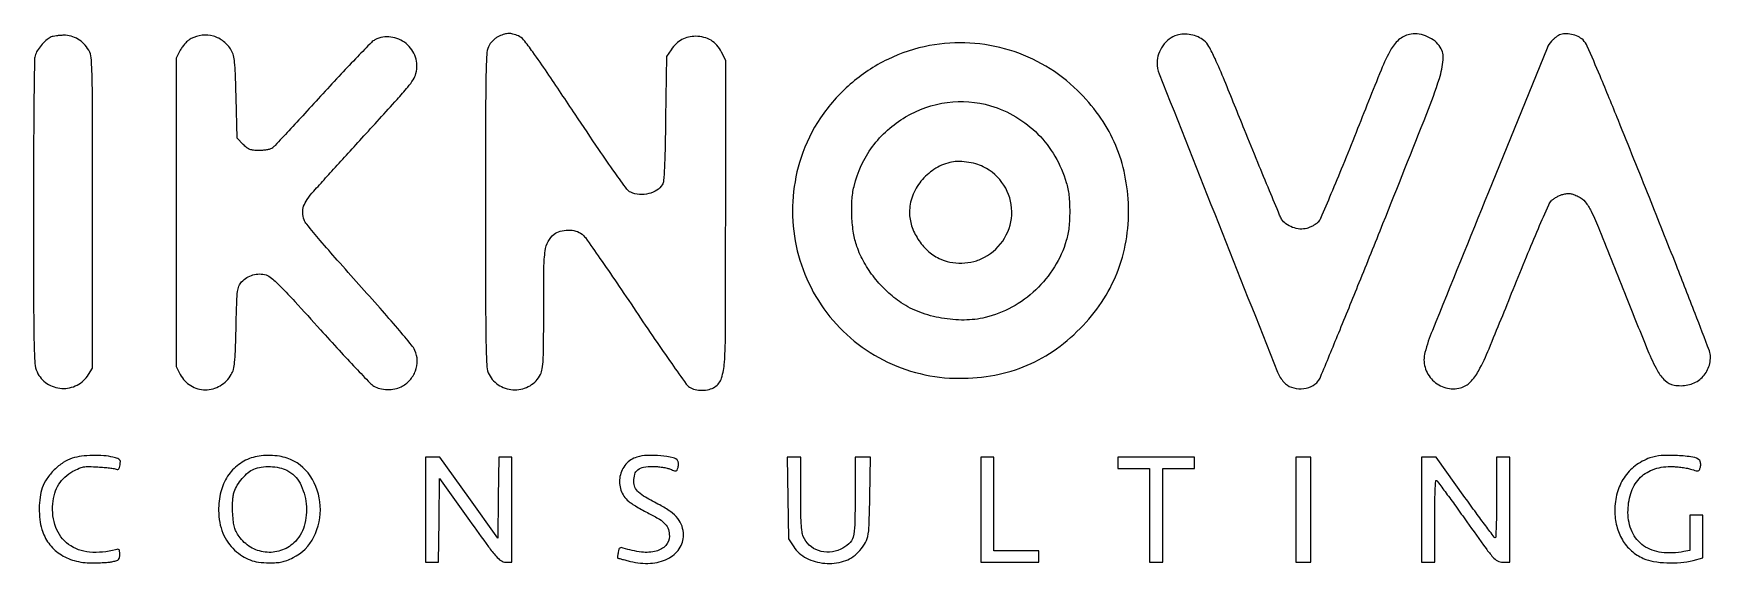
# Model space of a CAD drawing. Extents: x 0 to 894, y 0 to 283.
import ezdxf

# ---------------------------------------------------------------- set-up
doc = ezdxf.new("R2010")
doc.units = 0

msp = doc.modelspace()

# ---------------------------------------------------------------- linework, layer by layer
for points in [[(9.5, 281.040514, 0.078204), (7.256417, 279.663056, 0.032589), (4.703758, 277.178582, 0.032638), (2.437512, 274.309402, 0.060581), (1.063618, 271.6849, 0.086515), (0.542558, 268.955625, 0.000911), (0.267093, 249.587959, 0.00235), (0.071824, 224.228054, 0.000817), (0.021962, 187.6849, 0.00041), (0.077281, 136.986472, 0.005038), (0.309319, 117.63125, 0.010315), (0.76506, 106.963055, 0.090994), (1.903882, 102.404537, 0.140894), (7.184169, 96.21445, 0.13415), (15.048713, 93.626578, 0.132296), (23.221286, 95.384537, 0.135472), (29.319071, 101), (31.5, 104.5), (31.5, 187.5, 0.000343), (31.462647, 241.912851, 0.005593), (31.233281, 260.176547, 0.013412), (30.742892, 269.866341, 0.113926), (29.445934, 273.996602, 0.057741), (26.868888, 277.411346, 0.068154), (23.705661, 279.932163, 0.070324), (20.06934, 281.453918, 0.067526), (16.102117, 281.936614, 0.015488), (14.193486, 281.851152, 0.014797), (12.264372, 281.647238, 0.014914), (10.57332, 281.366123, 0.050034)], [(84.009323, 280.144664, 0.05034), (82.462114, 279.102291, 0.031882), (80.88015, 277.607114, 0.030803), (79.429788, 275.843594, 0.035076), (78.274925, 273.98738), (76, 269.685433), (76, 187.5), (76, 105.314567), (78.274925, 101.01262, 0.135369), (83.845023, 95.099477, 0.137309), (91.627719, 92.918298, 0.134359), (99.541302, 95.081034, 0.127414), (105.44045, 101.003398, 0.069908), (106.586039, 103.787323, 0.037433), (107.238159, 107.455053, 0.01717), (107.639926, 113.461247, 0.002284), (107.994517, 126.172838, -0.001697), (108.367463, 140.131143, -0.022294), (108.753173, 145.285965, -0.064847), (109.488139, 148.179051, -0.09442), (110.89705, 150.393817, -0.065267), (113.730591, 152.711525, -0.069474), (117.00827, 154.161588, -0.070739), (120.504682, 154.642029, -0.071725), (123.979071, 154.124417, -0.108587), (126.900864, 152.499956, -0.016283), (131.813556, 147.865033, -0.010397), (139.347266, 139.956431, -0.001873), (153.004397, 124.896468, 0.002555), (162.924149, 113.987749, 0.003729), (171.784014, 104.487273, 0.001858), (179.388516, 96.513461, 0.064539), (181.403551, 94.89566, 0.079355), (184.592069, 93.587952, 0.050325), (188.582283, 93.065206, 0.050177), (192.614338, 93.350221, 0.076753), (195.930544, 94.464083, 0.088439), (200.597314, 98.038879, 0.094694), (203.608024, 102.928796, 0.097246), (204.554977, 108.472822, 0.098988), (203.323919, 113.925621, 0.06824), (201.593598, 116.712408, 0.002927), (194.157095, 125.581396, 0.004725), (184.832127, 136.363098, 0.002786), (173.5, 149.074471, -0.002656), (161.96426, 162.007471, -0.005036), (152.834026, 172.56619, -0.00289), (145.656926, 181.137115, -0.087446), (144.275308, 183.567651, -0.073796), (143.539599, 187.290258, -0.093116), (144.021375, 190.761632, -0.073064), (145.880335, 194.426045, -0.029521), (149.389384, 198.815728, -0.000944), (152.482058, 202.235047, -0.000126), (159.020632, 209.433189, -0.000146), (166.776447, 217.962038, -0.000123), (175, 226.995499, 0.000552), (193.816389, 247.700749, 0.010295), (199.60723, 254.357481, 0.034436), (202.418331, 258.241358, 0.072192), (203.913169, 261.647693, 0.150567), (203.658806, 270.271035, 0.140227), (198.610686, 277.539892, 0.140733), (190.498288, 281.022604, 0.151937), (182.041366, 279.521391, 0.079547), (180.182053, 278.148548, 0.001926), (172.700211, 270.466153, 0.004154), (164.015239, 261.32867, 0.002807), (154.256895, 250.771391, -0.000836), (144.572842, 240.211292, -0.001271), (136.119006, 231.070346, -0.000454), (128.801402, 223.21253, -0.032673), (127.512174, 222, -0.086701), (126.417511, 221.378377, -0.034164), (124.743742, 220.905787, -0.029988), (122.683271, 220.60085, -0.021746), (120.365536, 220.5, -0.020203), (117.30857, 220.623571, -0.070691), (115.38922, 221.056703, -0.077774), (113.764038, 221.983621, -0.027845), (111.769231, 223.766086), (108.5, 227.032172), (107.994517, 248.766086, 0.002274), (107.639894, 261.518377, 0.017136), (107.238343, 267.537181, 0.037405), (106.586379, 271.210435, 0.069998), (105.44045, 273.996602, 0.093841), (101.374015, 278.660157, 0.097099), (95.930039, 281.445843, 0.097605), (89.861295, 281.961577, 0.095906)], [(248.269695, 281.517413, 0.050804), (246.885951, 280.740492, 0.029648), (245.396104, 279.554323, 0.029392), (244.031069, 278.175437, 0.043546), (243.023433, 276.806555, 0.119564), (241.746596, 272.813817, 0.012131), (241.272758, 262.79377, 0.005395), (241.043842, 244.035913, 0.000342), (241.003738, 188.984398, 0.000385), (241.042143, 136.030531, 0.004875), (241.266287, 116.098731, 0.009217), (241.700436, 105.093402, 0.108065), (242.851611, 100.984398, 0.14009), (248.559959, 95.059915, 0.132493), (256.664844, 92.885131, 0.133792), (264.704011, 95.08669, 0.14396), (270.248446, 101.019933, 0.080936), (271.219103, 104.113256, 0.023065), (271.705325, 109.140334, 0.011106), (271.944761, 117.662636, 0.001457), (271.998446, 135.782119, -0.002854), (272.126838, 158.083032, -0.031356), (272.789471, 167.002268, -0.085305), (274.391627, 172.055205, -0.107166), (277.513679, 175.8321, -0.099654), (280.80384, 177.494556, -0.066972), (284.98982, 178.065112, -0.06704), (289.172738, 177.509068, -0.100456), (292.453596, 175.857842, -0.072435), (294.202582, 174.016434, -0.001316), (301.98375, 162.940304, -0.003236), (310.951521, 149.924768, -0.002152), (321.072447, 134.891383, 0.002493), (331.289496, 119.737562, 0.003925), (340.22917, 106.838677, 0.00157), (347.95101, 95.954411, 0.092929), (349.690462, 94.283542, 0.091018), (352.651564, 93.037093, 0.056428), (356.414666, 92.643726, 0.056181), (360.193982, 93.102599, 0.086961), (363.206335, 94.39954, 0.172237), (366.775053, 99.097573, 0.061357), (368.355867, 107.501078, 0.015207), (368.921949, 124.665098, 0.00064), (369, 185.689239), (369, 268.57622), (366.75, 273.015232, 0.062309), (364.307403, 276.635182, 0.076169), (361.189219, 279.265376, 0.075937), (357.418403, 280.846696, 0.061452), (353.058181, 281.384615, 0.056525), (349.130786, 280.939202, 0.068577), (345.669307, 279.62522, 0.066984), (342.630636, 277.393316, 0.050675), (339.954288, 274.230368), (337.5, 270.650599), (337, 237.5753, -0.001926), (336.697547, 221.631268, -0.006883), (336.324531, 211.439944, -0.006296), (335.882108, 204.420152, -0.111347), (335.220356, 202.26035, -0.124753), (332.38543, 199.321011, -0.080135), (327.990136, 197.486877, -0.075933), (322.989573, 197.066726, -0.090187), (318.402068, 198.226575, -0.12786), (316.370583, 199.875636, -0.003957), (310.010317, 208.660071, -0.005823), (301.415287, 221.033468, -0.001815), (288.79933, 239.800868, 0.001307), (273.853731, 262.082676, 0.008613), (266.153551, 273.084337, 0.013057), (261.224799, 279.514188, 0.12436), (258.476434, 281.574293, 0.030315), (255.607482, 282.573576, 0.070147), (253.351952, 282.878769, 0.070454), (251.106024, 282.547944, 0.030799)], [(477.70306, 276.41127, 0.069162), (455.376593, 269.088821, 0.06551), (435.435473, 255.856577, 0.065412), (419.571218, 237.89499, 0.068574), (409.187534, 216.71919, 0.117596), (405.627669, 174.867012, 0.118707), (421.372761, 136.075194, 0.119177), (452.985422, 108.810638, 0.119171), (493.562849, 99, 0.046144), (512.543409, 100.755432, 0.054972), (529.741912, 105.967943, 0.055106), (545.357739, 114.789362, 0.046727), (559.639923, 127.257782, 0.049796), (570.631085, 141.413828, 0.051891), (578.430519, 157.275298, 0.05172), (582.815773, 174.451754, 0.048858), (583.700492, 192.5, 0.043984), (581.364967, 209.494835, 0.049985), (576.127577, 225.070978, 0.049773), (567.879943, 239.352359, 0.042992), (556.599409, 252.5, 0.060229), (539.731682, 265.468278, 0.060286), (520.26475, 274.038206, 0.059966), (499.21842, 277.748199, 0.058444)], [(609.619302, 282.009332, 0.086847), (605.491907, 279.870748, 0.073764), (602.062828, 276.350076, 0.073234), (599.783636, 271.95879, 0.083329), (599, 267.289361, 0.094467), (600.1343, 261.339287, 0.000239), (631.675642, 181.73067, 0.000252), (663.242315, 102.28614, 0.089449), (666.613719, 96.874342, 0.126233), (670.607471, 94.234322, 0.093244), (675.87001, 93.455071, 0.092943), (681.071138, 94.641639, 0.124291), (684.88933, 97.586435, 0.068884), (686.10662, 99.66895, 0.000312), (695.820547, 123.247515, 0.001481), (706.77168, 150.102066, 0.000934), (719.404967, 181.514601, 0.00084), (742.75765, 240.181107, 0.01575), (749.486009, 258.865195, 0.055441), (751.54141, 268.831254, 0.162969), (749.962291, 275.561014, 0.083719), (747.158882, 278.753347, 0.065807), (743.231783, 281.170273, 0.065038), (738.760914, 282.506304, 0.07749), (734.364116, 282.531894, 0.127168), (728.41292, 280.002927, 0.101907), (723.84412, 274.718281, 0.031028), (718.420524, 263.425167, 0.002072), (705.045102, 230.087474, -0.002259), (697.977733, 212.491369, -0.003457), (691.677123, 197.308538, -0.001281), (686.141891, 184.319196, -0.08742), (684.836759, 182.326238, -0.049405), (683.722544, 181.353171, -0.0264), (682.178192, 180.371201, -0.026016), (680.480359, 179.526724, -0.036641), (678.884807, 178.968982, -0.08648), (675.161697, 178.63111, -0.06782), (671.196144, 179.507324, -0.069452), (667.704937, 181.376569, -0.102096), (665.373113, 183.945516, -0.034532), (664.313338, 186.060409, -0.0005), (658.911599, 199.035533, -0.001374), (652.698667, 214.118297, -0.000906), (645.63307, 231.495666, 0.001103), (634.931542, 257.785744, 0.009399), (629.885134, 269.473892, 0.019066), (626.597544, 276.035037, 0.098904), (624, 279.120227, 0.064357), (620.804582, 281.058734, 0.054679), (617.040954, 282.254005, 0.055375), (613.160114, 282.59494, 0.070564)], [(813.5, 282.097146, 0.043568), (812.573809, 281.590047, 0.018332), (811.421146, 280.758996, 0.017973), (810.246641, 279.775187, 0.02233), (809.231561, 278.77528, 0.090702), (806.862395, 275.057533, 0.000129), (775.616459, 198.213852, 0.000372), (745.758939, 124.573196, 0.029713), (741.782482, 112.773441, 0.136325), (741.824524, 104.910463, 0.12911), (745.89843, 98.006999, 0.128391), (752.860094, 93.970145, 0.134079), (760.785107, 93.942135, 0.132272), (765.961916, 96.947912, 0.072793), (770.344503, 102.878637, 0.025081), (775.967932, 114.795142, 0.002103), (788.815451, 146.358431, -0.002275), (795.940086, 163.844695, -0.003547), (802.252474, 178.835456, -0.001378), (807.765807, 191.57623, -0.085969), (809.112422, 193.619668, -0.049901), (810.255689, 194.616115, -0.026367), (811.847101, 195.623739, -0.025959), (813.600394, 196.492012, -0.036236), (815.252118, 197.067888, -0.030532), (817.490414, 197.52625, -0.067822), (819.227507, 197.535818, -0.06027), (821.027423, 197.075603, -0.020033), (823.527792, 195.986546, -0.108316), (827.274403, 193.038764, -0.060898), (830.396589, 188.132449, -0.015792), (834.807845, 178.079451, -0.00069), (849.041057, 142.5, 0.002231), (860.653977, 113.728094, 0.027417), (865.72681, 103.033468, 0.08224), (869.764408, 97.850772, 0.140769), (874.627514, 95.4101, 0.096857), (881.978431, 95.466454, 0.114948), (888.276353, 98.352296, 0.119237), (892.492826, 103.621358, 0.109821), (894, 110.400572, 0.090629), (893.417992, 113.585131, 0.001073), (885.836889, 133.503759, 0.002678), (875.816364, 159.249173, 0.000995), (861.458148, 195.352448, 0.000795), (844.913666, 236.523077, 0.003672), (835.125866, 260.264476, 0.002691), (828.314245, 276.207926, 0.099746), (826.069728, 279.433196, 0.080523), (823.389516, 281.279778, 0.058502), (819.952111, 282.440739, 0.059685), (816.428548, 282.757351, 0.096355)], [(510.107184, 244.376988, -0.062318), (523.772193, 238.390597, -0.063386), (535.454171, 229.249508, -0.062884), (544.548141, 217.400895, -0.059678), (550.605123, 203.457289, -0.047362), (551.963102, 196.615236, -0.025328), (552.399677, 187.999628, -0.025324), (551.962407, 179.37459, -0.046888), (550.604614, 172.5, -0.067496), (544.26668, 158.439729, -0.063188), (534.295298, 146.221579, -0.063431), (521.629229, 136.920282, -0.069052), (507.38672, 131.415277, -0.056203), (496.211495, 130.082973, -0.045205), (484.143424, 131.098783, -0.045377), (472.507273, 134.256814, -0.058003), (462.619159, 139.299326, -0.040956), (455.027941, 145.305153, -0.038026), (448.310368, 152.609304, -0.03844), (442.845939, 160.757691, -0.044332), (438.987248, 169.277219, -0.044589), (437.172838, 176.456134, -0.027393), (436.269612, 185.137721, -0.027327), (436.320044, 193.913155, -0.042639), (437.416053, 201.38672, -0.102928), (447.290393, 222.582152, -0.099226), (464.906396, 238.406891, -0.100006), (487.134818, 246.13833, -0.106349)], [(488.5, 214.12378, 0.081143), (480.056888, 210.391241, 0.078483), (473.129508, 204.131356, 0.080097), (468.57564, 196.168145, 0.090148), (467, 187.5, 0.079606), (468.149484, 180.325934, 0.063065), (471.525421, 173.223627, 0.062601), (476.597948, 167.136345, 0.075713), (482.729615, 162.942326, 0.06333), (488.526436, 161.006687, 0.055152), (494.906398, 160.459295, 0.055113), (501.256299, 161.319955, 0.06303), (506.964442, 163.538704, 0.134021), (517.706252, 173.811313, 0.139524), (521.529778, 187.955825, 0.139923), (517.329979, 201.963591, 0.135046), (506.324012, 211.872547, 0.053), (502.334829, 213.367828, 0.031782), (497.359959, 214.320367, 0.031942), (492.403349, 214.626957, 0.063142)], [(20.640066, 56.368033, 0.073086), (15.841736, 54.086148, 0.04782), (11.091039, 50.201966, 0.047498), (7.123696, 45.442937, 0.068005), (4.667197, 40.536678, 0.048302), (3.490973, 35.555076, 0.031629), (3.065643, 29.666167, 0.031363), (3.387792, 23.688885, 0.043374), (4.471276, 18.431501, 0.084848), (8.124705, 11.043149, 0.087176), (13.996715, 5.367823, 0.08218), (21.767566, 1.799599, 0.06525), (30.930763, 0.544211, 0.009453), (34.103728, 0.585664, 0.008573), (37.378099, 0.74661, 0.008617), (40.303222, 0.991407, 0.027071), (42.25, 1.295313, 0.023051), (44.375009, 1.849433, 0.125537), (45.380019, 2.466914, 0.153686), (45.860618, 3.424631, 0.04005), (46, 5.161944, 0.020349), (45.929541, 6.892451, 0.167046), (45.617663, 7.605292, 0.235777), (44.996722, 7.842029, 0.042968), (43.75, 7.609059, -0.088534), (29.881455, 6.301397, -0.13773), (18.697943, 10.464137, -0.149153), (11.891014, 19.519225, -0.11017), (10.268503, 32.024478, -0.048148), (11.349301, 37.747561, -0.067895), (13.456044, 42.484817, -0.070955), (16.669652, 46.33356, -0.058814), (21.03069, 49.420187, -0.021229), (24.264544, 51.006237, -0.060132), (26.666327, 51.731885, -0.048217), (29.453832, 51.94675, -0.010077), (34.355553, 51.752626, -0.006696), (37.593383, 51.515429, -0.008411), (40.585702, 51.205098, -0.006941), (43.07845, 50.868946, -0.063709), (44.127687, 50.572711, 0.099369), (44.93548, 50.40532, 0.214193), (45.504437, 50.656518, 0.122038), (45.90208, 51.401763, 0.02539), (46.193864, 52.867519, 0.040361), (46.309117, 54.6368, 0.18698), (45.930949, 55.569177, 0.127761), (44.925801, 56.201654, 0.015206), (42.373357, 56.927572, 0.042969), (37.450495, 57.726012, 0.025167), (31.476557, 57.872897, 0.025166), (25.51745, 57.418765, 0.042929)], [(117.143751, 56.853688, 0.08922), (109.399766, 53.034314, 0.089923), (103.496765, 46.764422, 0.08328), (99.856705, 38.383112, 0.063787), (98.697193, 28.445049, 0.041673), (99.29591, 22.131765, 0.05193), (100.93257, 16.474566, 0.055089), (103.593461, 11.550727, 0.057706), (107.229985, 7.411187, 0.036869), (111.3897, 4.176093, 0.05788), (115.419768, 2.120479, 0.05579), (119.92154, 0.996971, 0.031583), (125.53565, 0.60354, 0.016971), (129.416037, 0.708794, 0.038192), (132.33014, 1.111741, 0.039985), (135.066672, 1.939334, 0.020355), (138.358461, 3.38695, 0.164108), (149.467559, 14.384015, 0.131884), (152.875095, 30.947435, 0.132357), (147.528035, 46.946325, 0.165659), (135.205272, 56.445724, 0.045805), (131.071415, 57.443561, 0.03069), (126.221761, 57.851621, 0.030655), (121.348932, 57.662918, 0.045089)], [(209, 29), (209, 1), (212.480868, 1), (215.961737, 1), (216.230868, 23.25), (216.5, 45.5), (232.42784, 23.25, 0.001682), (242.541335, 9.222138, 0.021308), (246.58637, 4.122968, 0.063358), (249.211357, 1.769016, 0.152278), (251.67784, 1), (255, 1), (255, 29), (255, 57), (251.519502, 57), (248.039005, 57), (247.769502, 35.386796), (247.5, 13.773592), (232.079542, 35.386796), (216.659083, 57), (212.829542, 57), (209, 57)], [(321.619302, 56.965577, 0.14406), (315.781366, 53.165144, 0.130834), (312.662857, 46.665973, 0.128735), (313.164561, 39.392551, 0.137446), (317.175743, 33.505576, 0.030673), (318.894186, 32.230975, 0.009058), (321.674613, 30.492671, 0.009055), (324.878403, 28.647593, 0.009632), (328.082219, 26.958661, -0.020245), (333.688557, 23.849437, -0.072683), (336.831726, 21.244913, -0.106892), (338.444121, 18.433722, -0.077097), (339, 14.850074, -0.188183), (337.063988, 9.888275, -0.144442), (332.029301, 6.871252, -0.093739), (324.149165, 6.350134, -0.047249), (314.382261, 8.486299, 0.055686), (313.25697, 8.712643, 0.194305), (312.562158, 8.500304, 0.147655), (312.093214, 7.810695, 0.028566), (311.720566, 6.332044, 0.009242), (311.529741, 5.22883, 0.013855), (311.4078, 4.25905, 0.008698), (311.343486, 3.456659, 0.212584), (311.419683, 3.251955, 0.131538), (311.640787, 3.121232, 0.001167), (313.527764, 2.598916, 0.003928), (315.710512, 2.01861, 0.002513), (318.254791, 1.377162, 0.073171), (328.881849, 0.355334, 0.102985), (338.067334, 2.754357, 0.127332), (344.226378, 8.09139, 0.152025), (346.5, 15.39636, 0.082062), (345.726367, 20.078331, 0.085081), (343.490402, 24.197952, 0.070092), (339.597943, 27.925948, 0.036384), (333.853923, 31.45656, -0.009851), (326.237747, 35.598452, -0.05506), (322.484106, 38.322666, -0.107232), (320.648613, 40.897305, -0.101772), (320, 44.050891, -0.073398), (320.556372, 47.820581, -0.153095), (322.2078, 50.250614, -0.125861), (325.212298, 51.591127, -0.04234), (330.032119, 52, -0.020682), (332.595431, 51.893928, -0.017124), (335.309332, 51.575058, -0.017463), (337.779641, 51.109889, -0.043711), (339.526466, 50.553388, 0.010859), (341.737897, 49.685308, 0.14615), (342.596888, 49.631898, 0.244191), (343.128517, 50.086226, 0.034696), (343.588491, 51.496553, 0.031515), (343.771556, 52.486297, 0.032217), (343.826953, 53.483901, 0.034025), (343.760057, 54.351388, 0.102504), (343.55801, 54.906137, 0.206663), (341.023806, 56.67596, 0.027119), (334.378694, 57.665471, 0.031895), (327.197803, 57.879737, 0.064333)], [(402.18008, 35.17368), (402.5, 13.34736), (405.251115, 9.193435, 0.130204), (412.05621, 3.14161, 0.095636), (421.811271, 0.365695, 0.095635), (431.898717, 1.420093, 0.130199), (439.64458, 6.209495, 0.046522), (443.071111, 10.57837, 0.091644), (444.740328, 14.646786, 0.043556), (445.47241, 20.743362, 0.004149), (445.834935, 35.75), (446.171873, 57), (442.085937, 57), (438, 57), (438, 36.45034, -0.005937), (437.81443, 20.82313, -0.059674), (436.886788, 14.378309, -0.140891), (434.656739, 10.675678, -0.083263), (430.316307, 7.815719, -0.087655), (424.330424, 6.34066, -0.099411), (418.477209, 7.114374, -0.104643), (413.601362, 10.024668, -0.107503), (410.37882, 14.635782, -0.06869), (409.714097, 17.148549, -0.015285), (409.309886, 21.58389, -0.011402), (409.069785, 27.981183, -0.003678), (409, 37.467881), (409, 57), (405.43008, 57), (401.86016, 57)], [(740, 29), (740, 1), (743.5, 1), (747, 1), (747, 23.059017, -0.003383), (747.060463, 31.995882, -0.007309), (747.253981, 38.868915, -0.002884), (747.519767, 44.340747, -0.569269), (747.919638, 44.549667, -0.095478), (748.526888, 43.990774, -0.000566), (753.065332, 37.835379, -0.002343), (758.211945, 30.769448, -0.001486), (764.145489, 22.49065, 0.001529), (774.355754, 8.247356, 0.025269), (778.009605, 3.687428, 0.086174), (780.510443, 1.694647, 0.125882), (783.225851, 1), (787, 1), (787, 29), (787, 57), (783.5, 57), (780, 57), (780, 35.5, -0.003374), (779.944362, 27.255906, -0.005624), (779.772594, 20.315625, -0.001269), (779.540788, 14.302262, -0.402236), (779.225851, 14, -0.235678), (778.735927, 14.24451, -0.000652), (774.180952, 20.315625, -0.003635), (769.065342, 27.257171, -0.002236), (763.138829, 35.5), (747.825956, 57), (743.912978, 57), (740, 57)], [(861.717595, 56.562805, 0.076969), (853.886067, 52.321768, 0.083252), (847.945552, 46.005095, 0.080672), (844.259835, 37.917441, 0.06675), (843, 28.52257, 0.060674), (844.019745, 20.150083, 0.073789), (847.018539, 12.848741, 0.077826), (851.844257, 7.029834, 0.078402), (858.206498, 2.982208, 0.060192), (863.677108, 1.350381, 0.031847), (870.72767, 0.600375, 0.031184), (878.135308, 0.748869, 0.041941), (884.75, 1.858625), (890, 3.199482), (890, 14.599741), (890, 26), (886.5, 26), (883, 26), (883, 16.625), (883, 7.25), (879.875, 6.625, -0.078199), (867.905145, 6.130188, -0.123839), (858.351884, 9.739046, -0.136317), (852.237799, 17.113644, -0.104761), (850.021962, 27.38398, -0.074098), (851.51227, 37.647781, -0.113071), (855.944905, 45.438178, -0.118982), (863.132005, 50.265515, -0.087976), (872.591069, 51.978038, -0.019325), (875.263791, 51.884346, -0.013522), (878.262953, 51.581219, -0.013666), (881.125133, 51.133698, -0.027482), (883.346193, 50.596326, 0.007408), (886.412353, 49.722876, 0.116274), (887.493037, 49.689157, 0.242592), (888.12317, 50.194884, 0.043176), (888.631908, 51.669542, 0.043665), (888.795396, 52.691498, 0.045253), (888.775878, 53.713923, 0.049574), (888.590499, 54.589673, 0.120004), (888.249048, 55.150952, 0.160431), (884.623202, 56.980218, 0.023988), (876.389591, 57.815733, 0.027744), (867.793185, 57.795872, 0.071345)], [(135.038723, 49.980245, -0.153583), (142.074577, 43.068113, -0.098252), (145.417753, 32.010699, -0.095477), (144.323011, 20.227812, -0.134974), (138.831367, 11.297728, -0.109577), (131.759798, 7.127347, -0.108133), (123.552717, 6.3111, -0.107075), (115.691121, 9.000685, -0.105553), (109.600164, 14.712656, -0.031073), (108.047875, 17.272902, -0.052697), (107.124733, 19.600221, -0.04128), (106.579373, 22.438857, -0.012368), (106.215905, 26.831357, -0.013949), (106.111221, 30.328001, -0.017028), (106.215989, 33.599002, -0.018619), (106.507733, 36.413067, -0.044589), (106.984974, 38.454471, -0.059729), (108.63986, 41.987161, -0.038776), (111.317722, 45.622229, -0.039193), (114.45138, 48.722352, -0.072816), (117.481407, 50.606432, -0.070191), (121.408046, 51.696415, -0.041591), (126.271405, 51.927518, -0.041496), (131.12809, 51.348823, -0.067654)]]:
    msp.add_lwpolyline(points, format="xyb", close=True)
for points in [[(505, 29), (505, 1), (520.5, 1), (536, 1), (536, 4), (536, 7), (524, 7), (512, 7), (512, 32), (512, 57), (508.5, 57), (505, 57)], [(578, 54), (578, 51), (586.5, 51), (595, 51), (595, 26), (595, 1), (598.5, 1), (602, 1), (602, 26), (602, 51), (610.5, 51), (619, 51), (619, 54), (619, 57), (598.5, 57), (578, 57)], [(673, 29), (673, 1), (677, 1), (681, 1), (681, 29), (681, 57), (677, 57), (673, 57)]]:
    msp.add_lwpolyline(points, close=True)

doc.saveas('drawing.dxf')
